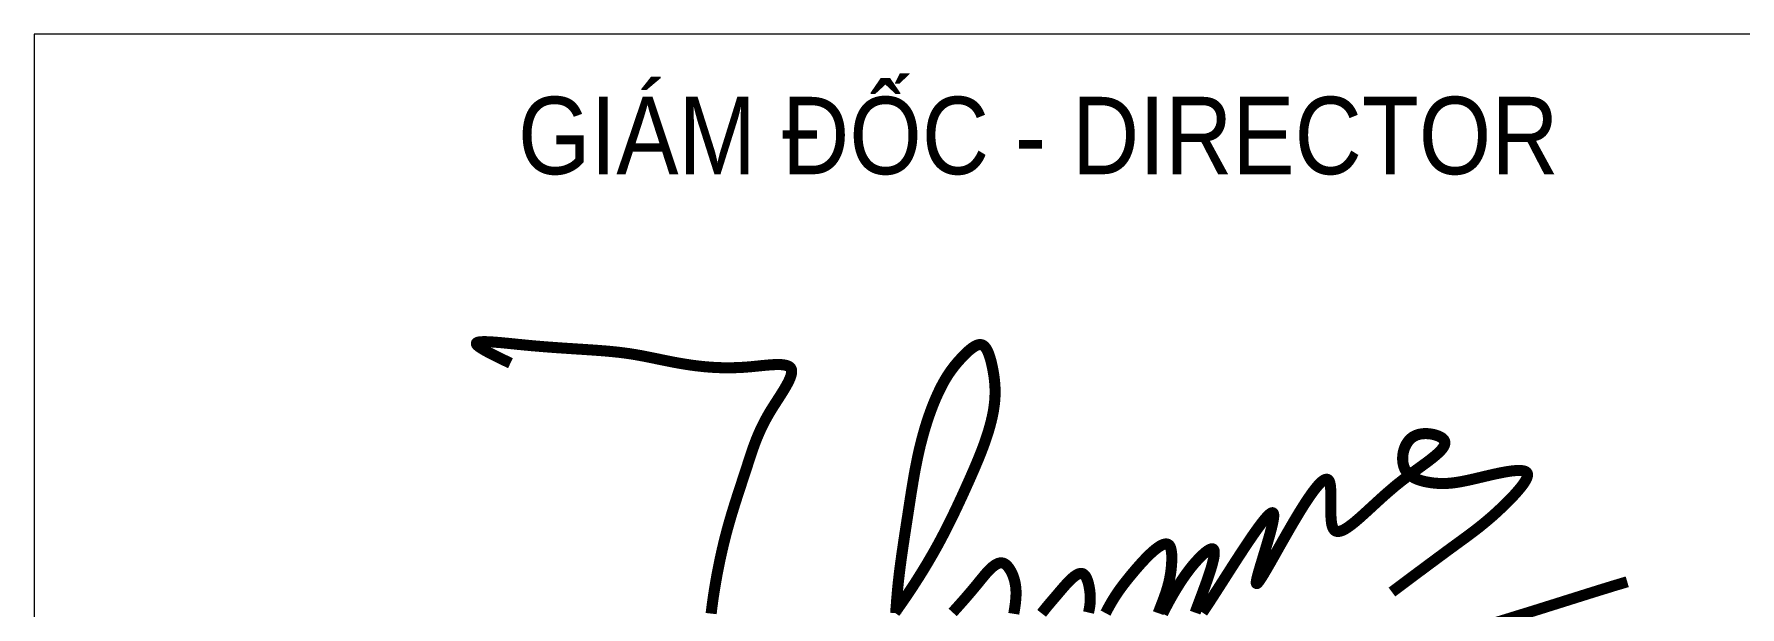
# Model space of a CAD drawing. Header units: millimetres. Extents: x 480521 to 6014615, y -961280 to 187869.
# Drawn here: x 728575 to 730425, y -22711 to -22090 of the extents above; entities that cross this region are included whole.
import ezdxf
from ezdxf.enums import TextEntityAlignment as Align

# ---------------------------------------------------------------- set-up
doc = ezdxf.new("R2010")
doc.units = ezdxf.units.MM
doc.header["$LTSCALE"] = 600
doc.header["$MEASUREMENT"] = 0
doc.layers.get('0').update_dxf_attribs({"lineweight": 0})
for name, color, linetype, lineweight in [('ISO', 153, 'Continuous', 13), ('Khungten_LCDI', 7, 'Continuous', 25), ('LC Net thay', 7, 'Continuous', 25), ('LC Text1', 3, 'Continuous', 20)]:
    doc.layers.add(name, color=color, linetype=linetype, lineweight=lineweight)
doc.styles.add('Khungten', font='VHAVAN.TTF', dxfattribs={"width": 0.9, "height": 5000})
doc.styles.add('LC 1', font='VHAVANB.TTF')
doc.styles.add('Title', font='VHBLACK.TTF')

# ---------------------------------------------------------------- blocks, each defined once
blk = doc.blocks.new('mr thuan')
at = {"layer": 'ISO', "ltscale": 2, "const_width": 40}
for points in [[(-95.3, -61.8), (-103.9, -57.7), (-112.4, -53.6), (-120.8, -49.6), (-125, -47.5), (-129.2, -45.5), (-133.3, -43.5), (-137.4, -41.5), (-141.4, -39.6), (-145.4, -37.6), (-149.3, -35.6), (-153.1, -33.7), (-156.9, -31.8), (-160.7, -29.9), (-164.3, -28), (-167.9, -26.2), (-171.4, -24.4), (-174.8, -22.6), (-178.1, -20.8), (-179.7, -19.9), (-181.3, -19), (-182.9, -18.2), (-184.5, -17.3), (-186, -16.5), (-187.5, -15.6), (-188.9, -14.8), (-190.4, -14), (-191.8, -13.1), (-193.1, -12.3), (-194.5, -11.5), (-195.8, -10.7), (-197.1, -10), (-198.4, -9.2), (-199.6, -8.4), (-200.8, -7.7), (-201.9, -6.9), (-203, -6.2), (-204.1, -5.5), (-205.2, -4.7), (-206.2, -4), (-207.2, -3.3), (-208.1, -2.6), (-209, -2), (-209.9, -1.3), (-210.7, -0.7), (-211.5, 0), (-212.3, 0.6), (-213, 1.2), (-213.6, 1.8), (-214.3, 2.4), (-214.9, 3), (-215.4, 3.6), (-215.9, 4.2), (-216.4, 4.7), (-216.8, 5.2), (-217.1, 5.8), (-217.5, 6.3), (-217.7, 6.8), (-218, 7.3), (-218.2, 7.7), (-218.3, 8.2), (-218.4, 8.6), (-218.4, 9), (-218.4, 9.5), (-218.4, 9.7), (-218.2, 10.2), (-218.1, 10.6), (-217.9, 11), (-217.6, 11.3), (-217.3, 11.7), (-216.9, 12), (-216.5, 12.3), (-216.1, 12.6), (-215.6, 12.8), (-215, 13.1), (-214.5, 13.4), (-213.8, 13.6), (-213.2, 13.8), (-212.4, 14), (-211.7, 14.2), (-210.9, 14.4), (-210.1, 14.6), (-209.2, 14.8), (-208.3, 14.9), (-207.3, 15.1), (-206.3, 15.2), (-205.3, 15.4), (-204.2, 15.5), (-203.1, 15.6), (-201.9, 15.7), (-200.8, 15.7), (-199.5, 15.8), (-198.3, 15.9), (-197, 15.9), (-195.7, 16), (-194.3, 16), (-193, 16), (-191.5, 16), (-190.1, 16.1), (-188.6, 16.1), (-187.1, 16), (-185.6, 16), (-184, 16), (-182.4, 16), (-180.8, 15.9), (-179.1, 15.9), (-177.5, 15.8), (-175.8, 15.7), (-174, 15.7), (-170.5, 15.5), (-166.9, 15.3), (-163.2, 15.1), (-159.4, 14.8), (-155.5, 14.6), (-151.6, 14.3), (-147.6, 14), (-143.5, 13.6), (-139.3, 13.3), (-135.1, 12.9), (-130.9, 12.6), (-126.6, 12.2), (-122.2, 11.8), (-117.8, 11.3), (-113.4, 10.9), (-109, 10.5), (-100, 9.6), (-81.9, 7.8), (-72.9, 6.8), (-63.9, 5.9), (-57.3, 5.3), (-55, 5.1), (-50.6, 4.6), (-46.3, 4.2), (-41.9, 3.8), (-37.6, 3.4), (-33.3, 3), (-29.1, 2.6), (-24.8, 2.2), (-20.6, 1.8), (-16.4, 1.4), (-12.3, 1.1), (-8.2, 0.7), (-4.1, 0.3), (0, 0), (4, -0.3), (8.1, -0.7), (12.1, -1), (16, -1.3), (20, -1.7), (27.8, -2.3), (35.5, -2.9), (43.1, -3.5), (50.7, -4), (58.1, -4.6), (65.4, -5.1), (72.7, -5.6), (79.9, -6.2), (87, -6.6), (94, -7.1), (100.9, -7.6), (107.8, -8), (114.6, -8.5), (121.3, -8.9), (127.9, -9.3), (134.5, -9.8), (141, -10.2), (147.4, -10.6), (153.8, -11), (160.1, -11.4), (166.4, -11.8), (172.6, -12.2), (178.7, -12.6), (184.8, -13), (190.8, -13.4), (196.8, -13.8), (202.7, -14.2), (208.6, -14.6), (214.5, -15), (220.3, -15.5), (226, -15.9), (231.8, -16.3), (237.5, -16.8), (243.1, -17.2), (248.8, -17.7), (254.4, -18.2), (259.9, -18.7), (265.5, -19.2), (271, -19.7), (276.5, -20.3), (282, -20.9), (287.4, -21.4), (298.3, -22.6), (309.1, -23.9), (319.9, -25.3), (325.3, -26.1), (330.7, -26.8), (336.1, -27.6), (341.5, -28.4), (346.9, -29.3), (354.4, -30.5), (357.7, -31.1), (363.1, -32), (368.5, -33), (374, -33.9), (379.4, -35), (384.9, -36), (390.4, -37), (395.9, -38.1), (406.9, -40.3), (418, -42.6), (429.2, -44.9), (434.9, -46.1), (440.5, -47.2), (446.2, -48.4), (452, -49.6), (457.7, -50.8), (463.5, -51.9), (469.3, -53.1), (475.1, -54.3), (481, -55.4), (486.9, -56.6), (492.9, -57.7), (498.8, -58.9), (504.9, -60), (510.9, -61.1), (517, -62.2), (523.2, -63.2), (529.3, -64.3), (535.6, -65.3), (541.8, -66.3), (548.1, -67.2), (554.5, -68.2), (560.9, -69.1), (567.4, -70), (573.9, -70.8), (580.5, -71.6), (587.1, -72.4), (593.7, -73.1), (600.5, -73.8), (607.2, -74.5), (614.1, -75.1), (621, -75.6), (627.9, -76.2), (634.9, -76.6), (642, -77.1), (649.2, -77.4), (656.4, -77.7), (663.6, -78), (671, -78.2), (678.4, -78.3), (685.9, -78.4), (693.4, -78.4), (701, -78.3), (708.7, -78.2), (712.6, -78.1), (716.5, -78), (720.4, -77.9), (724.3, -77.8), (728.2, -77.6), (732.2, -77.4), (736.2, -77.3), (740.2, -77), (744.2, -76.8), (748.3, -76.6), (752.3, -76.3), (756.4, -76), (760.5, -75.7), (766.1, -75.2), (768.8, -75), (772.9, -74.7), (781.3, -73.9), (798, -72.2), (806.4, -71.3), (814.7, -70.5), (818.8, -70.1), (822.9, -69.7), (826.9, -69.3), (831, -69), (834.9, -68.6), (838.9, -68.3), (842.8, -68), (846.6, -67.7), (850.4, -67.5), (854.1, -67.2), (857.8, -67.1), (861.4, -66.9), (865, -66.8), (868.4, -66.7), (871.8, -66.7), (875.1, -66.8), (878.4, -66.8), (879.9, -66.9), (881.5, -66.9), (883, -67), (884.6, -67.1), (886.1, -67.2), (887.5, -67.4), (889, -67.5), (890.4, -67.7), (891.8, -67.8), (893.1, -68), (894.5, -68.2), (895.8, -68.4), (897.1, -68.7), (898.3, -68.9), (899.6, -69.2), (900.8, -69.5), (901.9, -69.8), (903.1, -70.1), (904.2, -70.4), (905.3, -70.8), (906.3, -71.2), (907.3, -71.6), (908.3, -72), (909.3, -72.4), (910.2, -72.9), (911.1, -73.4), (911.9, -73.9), (912.8, -74.4), (913.6, -74.9), (914.3, -75.5), (915, -76.1), (915.7, -76.7), (916.3, -77.3), (916.9, -78), (917.5, -78.6), (918, -79.3), (918.3, -79.7), (919, -80.8), (919.4, -81.6), (919.8, -82.4), (920.1, -83.2), (920.4, -84.1), (920.7, -84.9), (920.9, -85.8), (921.1, -86.7), (921.2, -87.7), (921.4, -88.6), (921.5, -89.6), (921.5, -90.6), (921.5, -91.6), (921.5, -92.6), (921.5, -93.7), (921.4, -94.8), (921.3, -95.9), (921.2, -97), (921, -98.1), (920.8, -99.3), (920.6, -100.4), (920.4, -101.6), (920.1, -102.8), (919.8, -104.1), (919.4, -105.3), (919.1, -106.6), (918.7, -107.8), (918.3, -109.1), (917.8, -110.4), (917.4, -111.8), (916.9, -113.1), (916.3, -114.4), (915.8, -115.8), (915.2, -117.2), (914.7, -118.6), (914.1, -120), (913.4, -121.4), (912.1, -124.3), (910.7, -127.3), (909.2, -130.3), (907.7, -133.3), (906, -136.4), (904.3, -139.5), (902.6, -142.7), (900.8, -145.9), (898.9, -149.1), (897, -152.4), (895, -155.7), (893, -159.1), (890.9, -162.4), (888.8, -165.8), (886.7, -169.2), (884.6, -172.6), (882.4, -176.1), (880.2, -179.5), (875.7, -186.5), (871.2, -193.5), (862.2, -207.5), (857.7, -214.5), (855.5, -217.9), (853.3, -221.4), (851.1, -224.8), (849, -228.3), (846.7, -232), (844.8, -235.1), (842.8, -238.4), (840.8, -241.8), (838.9, -245.1), (837, -248.4), (835.1, -251.7), (833.2, -255), (831.4, -258.2), (829.7, -261.4), (827.9, -264.6), (826.2, -267.8), (824.5, -271), (822.8, -274.2), (821.2, -277.3), (819.6, -280.4), (818.1, -283.6), (816.5, -286.6), (815, -289.7), (813.5, -292.8), (812.1, -295.9), (810.6, -298.9), (809.2, -301.9), (807.8, -304.9), (806.5, -307.9), (805.1, -310.9), (802.5, -316.9), (800, -322.8), (797.5, -328.7), (795.1, -334.5), (792.8, -340.3), (790.6, -346.1), (788.4, -351.9), (786.3, -357.6), (784.2, -363.3), (782.1, -369.1), (780.1, -374.8), (778.2, -380.5), (774.3, -391.9), (770.6, -403.3), (766.9, -414.7), (763.1, -426.3), (761.3, -432.1), (759.4, -437.8), (757.5, -443.8), (755.6, -449.7), (753.6, -455.6), (751.7, -461.6), (749.7, -467.6), (747.7, -473.6), (745.7, -479.7), (743.7, -485.7), (739.7, -497.9), (735.7, -510.2), (731.6, -522.6), (727.6, -535.1), (723.5, -547.6), (719.5, -560.1), (715.5, -572.7), (711.5, -585.3), (707.7, -598), (703.8, -610.6), (700.1, -623.3), (696.8, -634.6), (692.8, -648.6), (689.3, -661.2), (685.9, -673.8), (682.7, -686.5), (679.4, -699.1), (676.3, -711.7), (673.3, -724.3), (670.3, -736.9), (667.5, -749.6), (664.7, -762.2), (662, -774.8), (659.4, -787.5), (656.8, -800.2), (654.3, -812.9), (651.9, -825.6), (649.6, -838.4), (647.3, -851.2), (645.3, -863.1), (643, -876.8), (641, -889.7), (639, -902.6), (637.1, -915.5), (635.3, -928.5), (633.6, -941.4), (632.8, -947.9), (632, -954.4), (631.2, -960.9), (630.5, -967.3)], [(1294.5, -964), (1302.1, -953.4), (1309.6, -942.8), (1317.1, -932.1), (1324.5, -921.5), (1331.9, -910.7), (1339.2, -900), (1346.5, -889.1), (1353.7, -878.3), (1360.8, -867.4), (1367.9, -856.5), (1374.9, -845.5), (1381.9, -834.6), (1388.8, -823.5), (1395.7, -812.5), (1402.4, -801.4), (1409.1, -790.3), (1415.8, -779.1), (1422.3, -767.9), (1428.8, -756.7), (1435.3, -745.5), (1441.6, -734.2), (1447.9, -722.9), (1453.4, -712.9), (1460.2, -700.2), (1466.2, -688.8), (1472.2, -677.4), (1478.1, -665.9), (1484, -654.4), (1489.8, -642.9), (1495.5, -631.3), (1501.2, -619.8), (1506.8, -608.1), (1512.4, -596.4), (1518, -584.7), (1523.5, -573), (1529, -561.2), (1534.5, -549.4), (1540, -537.5), (1545.4, -525.5), (1550.8, -513.6), (1556.2, -501.5), (1560.8, -491.4), (1567.1, -477.3), (1572.4, -465.2), (1577.8, -452.9), (1583.1, -440.7), (1588.3, -428.4), (1593.5, -416.1), (1596, -410), (1598.6, -403.8), (1601.1, -397.6), (1603.5, -391.5), (1606, -385.3), (1608.4, -379.1), (1610.7, -373), (1613.1, -366.8), (1615.3, -360.6), (1617.6, -354.5), (1619.8, -348.3), (1622, -342.1), (1624.1, -336), (1626.2, -329.8), (1628.2, -323.7), (1630.2, -317.5), (1632.1, -311.4), (1634, -305.3), (1635.8, -299.1), (1637.5, -293), (1639.2, -286.9), (1640.8, -280.8), (1642.4, -274.8), (1643.9, -268.7), (1645.3, -262.6), (1646.7, -256.6), (1647.9, -250.5), (1649.2, -244.5), (1650.3, -238.7), (1651.4, -232.5), (1652.3, -226.5), (1653.2, -220.5), (1654, -214.6), (1654.8, -208.6), (1655.4, -202.6), (1656, -196.5), (1656.4, -190.5), (1656.6, -187.4), (1656.8, -184.4), (1656.9, -181.3), (1657, -178.2), (1657.1, -175.2), (1657.2, -172.1), (1657.2, -169), (1657.3, -165.8), (1657.2, -162.7), (1657.2, -159.6), (1657.1, -156.4), (1657.1, -153.2), (1656.9, -150), (1656.8, -146.8), (1656.6, -143.6), (1656.4, -140.3), (1656.2, -137), (1655.9, -133.7), (1655.6, -130.4), (1655.3, -127.1), (1655, -123.7), (1654.6, -120.3), (1654.2, -116.9), (1653.8, -113.5), (1653.3, -110), (1652.8, -106.5), (1652.3, -103), (1651.7, -99.4), (1651.1, -95.9), (1650.5, -92.3), (1649.8, -88.6), (1649.1, -84.9), (1648.4, -81.2), (1647.7, -77.5), (1646.9, -73.7), (1645.8, -68.7), (1645.2, -66.1), (1644.3, -62.2), (1643.4, -58.3), (1642.4, -54.5), (1641.4, -50.6), (1640.3, -46.7), (1639.2, -42.9), (1638.1, -39.2), (1636.9, -35.5), (1635.7, -31.9), (1635, -30.1), (1634.4, -28.3), (1633.7, -26.6), (1633, -24.9), (1632.3, -23.2), (1631.6, -21.6), (1630.9, -20), (1630.2, -18.4), (1629.4, -16.9), (1628.6, -15.4), (1627.8, -13.9), (1627.1, -12.5), (1626.2, -11.1), (1625.4, -9.8), (1624.6, -8.5), (1623.7, -7.2), (1622.8, -6), (1621.9, -4.9), (1621, -3.8), (1620.1, -2.7), (1619.1, -1.7), (1618.2, -0.8), (1617.2, 0.1), (1616.2, 0.9), (1615.2, 1.7), (1614.1, 2.4), (1613.1, 3), (1612, 3.6), (1610.9, 4.1), (1609.8, 4.5), (1608.6, 4.8), (1607.7, 5.1), (1606.3, 5.3), (1605.1, 5.5), (1603.9, 5.6), (1602.7, 5.6), (1601.4, 5.5), (1600.2, 5.4), (1598.9, 5.2), (1597.6, 4.9), (1596.3, 4.6), (1595, 4.3), (1593.6, 3.8), (1592.3, 3.4), (1590.9, 2.8), (1589.5, 2.2), (1588.1, 1.6), (1586.8, 0.9), (1585.4, 0.2), (1583.9, -0.6), (1582.5, -1.4), (1581.1, -2.3), (1579.7, -3.2), (1578.2, -4.1), (1576.8, -5.1), (1575.4, -6.1), (1573.9, -7.2), (1572.5, -8.2), (1571, -9.3), (1569.6, -10.5), (1568.1, -11.7), (1566.6, -12.8), (1563.7, -15.3), (1560.8, -17.8), (1558, -20.4), (1555.1, -23.1), (1552.3, -25.8), (1549.5, -28.5), (1546.7, -31.3), (1542.9, -35.2), (1541.3, -36.8), (1538.7, -39.5), (1536.1, -42.2), (1533.6, -45), (1531.1, -47.7), (1528.6, -50.3), (1526.2, -53), (1523.9, -55.7), (1521.6, -58.3), (1519.3, -61), (1517.1, -63.6), (1514.9, -66.2), (1512.8, -68.9), (1510.6, -71.5), (1508.6, -74.1), (1506.5, -76.7), (1504.5, -79.3), (1502.6, -81.9), (1500.7, -84.5), (1498.8, -87.1), (1496.9, -89.7), (1495.1, -92.3), (1493.3, -94.8), (1491.5, -97.4), (1489.7, -100), (1488, -102.6), (1486.3, -105.2), (1483, -110.4), (1479.8, -115.6), (1476.6, -120.9), (1473.6, -126.2), (1470.6, -131.5), (1467.7, -136.8), (1464.8, -142.2), (1462, -147.7), (1460.1, -151.5), (1456.5, -158.7), (1453.8, -164.3), (1451.1, -170), (1448.5, -175.7), (1445.9, -181.5), (1443.3, -187.3), (1440.8, -193.2), (1438.3, -199.1), (1435.9, -205.1), (1433.4, -211.1), (1431.1, -217.1), (1428.7, -223.2), (1426.4, -229.3), (1424.1, -235.4), (1421.9, -241.6), (1419.7, -247.8), (1417.5, -254), (1415.4, -260.3), (1413.3, -266.5), (1411.3, -272.8), (1409.2, -279.1), (1407.3, -285.4), (1405.3, -291.8), (1403.4, -298.1), (1401.5, -304.5), (1399.7, -310.8), (1397.9, -317.2), (1396.1, -323.5), (1394.4, -329.9), (1392.7, -336.3), (1390.7, -343.8), (1389.4, -349), (1387.8, -355.3), (1386.2, -361.7), (1384.7, -368), (1383.2, -374.4), (1381.8, -380.7), (1380.4, -387), (1379, -393.4), (1377.6, -399.7), (1376.2, -406), (1374.9, -412.4), (1372.4, -425), (1369.9, -437.7), (1367.5, -450.3), (1365.2, -463), (1363, -475.7), (1360.8, -488.4), (1358.7, -501.2), (1356.6, -514), (1354.5, -526.8), (1352.5, -539.6), (1350.5, -552.5), (1348.5, -565.4), (1346.5, -578.4), (1343.7, -596.6), (1342.5, -604.6), (1340.5, -617.7), (1338.4, -630.9), (1336.4, -644.1), (1332.3, -670.6), (1328.3, -697.1), (1326.3, -710.3), (1324.4, -723.5), (1322.5, -736.6), (1320.6, -749.6), (1318.8, -762.6), (1317.9, -769.1), (1317, -775.5), (1316.1, -781.9), (1315.3, -788.3), (1314.4, -794.6), (1313.6, -801), (1312.8, -807.3), (1312, -813.5), (1311.2, -819.7), (1310.5, -825.9), (1309.8, -832.1), (1309, -838.2), (1308.4, -844.3), (1307.7, -850.3), (1307, -856.3), (1306.4, -862.3), (1305.7, -869.4), (1305.2, -874), (1304.7, -879.8), (1304.1, -885.6), (1303.6, -891.4), (1303.1, -897.1), (1302.2, -908.5), (1301.2, -919.8), (1300.4, -931.2), (1299.5, -942.6), (1299, -948.3), (1298.6, -954.1), (1298.1, -959.9), (1297.7, -965.7)], [(1503.8, -963.1), (1508.2, -958.3), (1512.5, -953.5), (1517, -948.5), (1521.4, -943.6), (1526, -938.5), (1530.5, -933.4), (1535.1, -928.2), (1539.8, -922.9), (1544.5, -917.6), (1549.2, -912.2), (1551.6, -909.4), (1554, -906.6), (1556.4, -903.8), (1558.9, -901), (1561.3, -898.2), (1563.8, -895.3), (1566.2, -892.4), (1568.7, -889.5), (1571.2, -886.6), (1573.7, -883.6), (1576.2, -880.6), (1578.7, -877.6), (1581.3, -874.6), (1583.8, -871.5), (1586.4, -868.4), (1589, -865.3), (1591.6, -862.1), (1594.2, -858.9), (1596.6, -856), (1599.4, -852.5), (1604.7, -845.9), (1610.1, -839.4), (1615.5, -832.9), (1618.1, -829.7), (1620.8, -826.5), (1623.5, -823.4), (1626.2, -820.3), (1628.9, -817.3), (1631.7, -814.4), (1634.3, -811.5), (1637, -808.8), (1638.4, -807.4), (1639.7, -806.1), (1641.1, -804.8), (1642.4, -803.6), (1643.8, -802.3), (1645.1, -801.1), (1646.4, -800), (1647.8, -798.8), (1649.1, -797.7), (1650.4, -796.6), (1651.8, -795.6), (1653.1, -794.6), (1654.4, -793.6), (1655.7, -792.7), (1657, -791.8), (1658.4, -791), (1659.7, -790.2), (1661, -789.4), (1662.3, -788.7), (1663.6, -788), (1664.9, -787.4), (1666.1, -786.8), (1667.4, -786.3), (1668.7, -785.8), (1670, -785.4), (1671.3, -785), (1672.5, -784.7), (1673.8, -784.4), (1675, -784.2), (1676.3, -784), (1677.5, -783.9), (1678.8, -783.9), (1680, -783.9), (1681.2, -784), (1682.5, -784.1), (1683.7, -784.3), (1684.9, -784.5), (1686.1, -784.9), (1687.3, -785.3), (1688.5, -785.7), (1689.6, -786.2), (1690.5, -786.7), (1692, -787.5), (1693.1, -788.2), (1694.3, -789), (1695.4, -789.8), (1696.6, -790.7), (1697.7, -791.7), (1698.8, -792.7), (1699.9, -793.8), (1701, -794.9), (1702.1, -796.1), (1703.1, -797.3), (1704.2, -798.5), (1705.2, -799.8), (1706.2, -801.2), (1707.2, -802.5), (1708.2, -803.9), (1709.2, -805.4), (1710.1, -806.8), (1711.1, -808.3), (1712, -809.9), (1712.9, -811.4), (1713.8, -813), (1715.5, -816.1), (1717.2, -819.4), (1718.7, -822.6), (1719.6, -824.7), (1721.5, -829.2), (1722.8, -832.5), (1724, -835.8), (1725.1, -839.1), (1726.1, -842.4), (1727.1, -845.7), (1727.9, -849), (1728.7, -852.3), (1729.4, -855.6), (1730.1, -858.9), (1730.6, -862.2), (1731.1, -865.5), (1731.6, -868.8), (1732, -872.1), (1732.3, -875.4), (1732.5, -878.7), (1732.7, -882), (1732.9, -885.2), (1733, -888.5), (1733, -891.8), (1733, -895.1), (1733, -898.4), (1732.9, -901.6), (1732.7, -904.9), (1732.6, -908.1), (1732.4, -911.4), (1732.1, -914.6), (1731.8, -917.8), (1731.5, -921), (1731.2, -924.3), (1730.8, -927.5), (1730.5, -930.6), (1729.6, -937), (1728.7, -943.3), (1727.8, -949.5), (1726.8, -955.7), (1726.3, -958.9), (1724.9, -968)], [(1825.6, -966.4), (1829.2, -961.8), (1832.9, -957.1), (1836.6, -952.5), (1840.4, -947.8), (1844.3, -943), (1846.3, -940.6), (1848.3, -938.2), (1850.3, -935.8), (1852.4, -933.4), (1854.4, -930.9), (1856.5, -928.4), (1858.7, -925.9), (1860.8, -923.3), (1863, -920.8), (1865.3, -918.2), (1867.5, -915.5), (1869.8, -912.8), (1872.1, -910.1), (1874.5, -907.4), (1876.9, -904.6), (1879.3, -901.7), (1881.8, -898.8), (1884.3, -895.9), (1886.8, -892.9), (1889.7, -889.5), (1892, -886.8), (1894.7, -883.6), (1897.4, -880.5), (1900.1, -877.3), (1905.7, -870.9), (1908.5, -867.7), (1911.3, -864.5), (1914.1, -861.4), (1916.9, -858.3), (1919.8, -855.3), (1922.6, -852.3), (1925.4, -849.4), (1928.3, -846.6), (1929.7, -845.2), (1931.1, -843.8), (1932.5, -842.5), (1933.9, -841.2), (1935.3, -840), (1936.7, -838.8), (1938.1, -837.6), (1939.5, -836.4), (1940.8, -835.3), (1942.2, -834.2), (1943.6, -833.1), (1944.9, -832.1), (1946.2, -831.1), (1947.6, -830.2), (1948.9, -829.3), (1950.2, -828.5), (1951.5, -827.7), (1952.8, -826.9), (1954.1, -826.2), (1955.4, -825.6), (1956.6, -825), (1957.9, -824.4), (1959.1, -823.9), (1960.3, -823.5), (1961.6, -823.1), (1962.7, -822.8), (1963.9, -822.5), (1965.1, -822.3), (1966.2, -822.2), (1967.4, -822.1), (1968.5, -822.1), (1969.6, -822.2), (1970.7, -822.3), (1971.7, -822.5), (1972.8, -822.8), (1973.8, -823.1), (1974.8, -823.5), (1975.8, -824), (1976.9, -824.7), (1977.7, -825.2), (1978.6, -825.9), (1979.5, -826.7), (1980.4, -827.6), (1981.3, -828.5), (1982.1, -829.5), (1982.9, -830.5), (1983.7, -831.7), (1984.5, -832.8), (1985.3, -834.1), (1986, -835.4), (1986.7, -836.7), (1987.4, -838.1), (1988.1, -839.5), (1988.8, -841), (1989.4, -842.5), (1990.1, -844.1), (1990.7, -845.7), (1991.3, -847.3), (1991.8, -849), (1992.4, -850.7), (1992.9, -852.4), (1993.4, -854.1), (1993.9, -855.9), (1994.4, -857.7), (1995.3, -861.3), (1996.2, -865), (1997, -868.7), (1997.7, -872.5), (1998.3, -876.2), (1998.9, -879.9), (1999.3, -882.8), (1999.9, -887.2), (2000.3, -890.8), (2000.6, -894.3), (2000.9, -897.7), (2001.1, -901.1), (2001.3, -904.5), (2001.4, -907.8), (2001.4, -911.1), (2001.4, -914.3), (2001.4, -917.5), (2001.3, -920.7), (2001.1, -923.9), (2000.9, -927), (2000.7, -930.1), (2000.4, -933.2), (2000, -936.2), (1999.7, -939.3), (1999.2, -942.3), (1998.8, -945.4), (1998.2, -948.4), (1997.7, -951.4), (1997.1, -954.4), (1996.5, -957.4), (1995.8, -960.5), (1995.1, -963.5)], [(2056.6, -965.5), (2058.2, -962.5), (2059.7, -959.6), (2061.2, -956.8), (2062.7, -953.9), (2064.2, -951.1), (2065.7, -948.3), (2067.2, -945.6), (2068.7, -942.9), (2070.2, -940.2), (2071.7, -937.5), (2074.6, -932.3), (2077.6, -927.2), (2080.6, -922.1), (2083.7, -917.1), (2086.7, -912.1), (2089.8, -907.1), (2093, -902.2), (2096.3, -897.3), (2099.6, -892.4), (2103, -887.4), (2104.7, -884.9), (2106.5, -882.4), (2108.3, -879.9), (2110.1, -877.4), (2112, -874.8), (2113.8, -872.3), (2115.8, -869.7), (2117.7, -867.1), (2119.7, -864.5), (2121.7, -861.9), (2123.7, -859.2), (2125.8, -856.5), (2127.9, -853.8), (2130.1, -851), (2132.3, -848.2), (2134.6, -845.4), (2136.9, -842.5), (2139.2, -839.6), (2141.6, -836.7), (2144, -833.7), (2146.5, -830.7), (2149, -827.6), (2151.5, -824.7), (2154.2, -821.4), (2156.9, -818.2), (2159.6, -815), (2162.4, -811.7), (2165.2, -808.4), (2168, -805.1), (2170.9, -801.8), (2173.8, -798.4), (2176.7, -795.1), (2182.7, -788.4), (2188.7, -781.8), (2191.7, -778.5), (2194.8, -775.2), (2197.8, -772), (2200.9, -768.8), (2203.9, -765.6), (2207, -762.5), (2210, -759.4), (2213.1, -756.5), (2216.1, -753.5), (2219.1, -750.7), (2222.1, -747.9), (2225.1, -745.1), (2228, -742.5), (2231, -740), (2232.4, -738.7), (2233.9, -737.5), (2235.3, -736.3), (2236.7, -735.2), (2238.2, -734.1), (2239.6, -732.9), (2241, -731.9), (2242.4, -730.8), (2243.8, -729.8), (2245.1, -728.8), (2246.5, -727.8), (2247.8, -726.9), (2249.2, -726), (2250.5, -725.1), (2251.8, -724.3), (2253.1, -723.5), (2254.4, -722.7), (2255.7, -722), (2257, -721.3), (2258.2, -720.6), (2259.4, -720), (2260.7, -719.4), (2261.9, -718.9), (2263, -718.4), (2264.2, -717.9), (2265.4, -717.5), (2266.5, -717.1), (2267.6, -716.7), (2268.7, -716.4), (2269.8, -716.2), (2270.9, -715.9), (2271.9, -715.8), (2273, -715.6), (2274, -715.5), (2275, -715.5), (2275.9, -715.5), (2276.9, -715.6), (2277.8, -715.7), (2278.7, -715.8), (2279.6, -716), (2280.5, -716.3), (2281.3, -716.6), (2282.1, -716.9), (2282.9, -717.3), (2283.7, -717.8), (2284.5, -718.3), (2285.2, -718.8), (2285.9, -719.4), (2286.6, -720.1), (2287.2, -720.8), (2288, -721.8), (2288.4, -722.5), (2289, -723.4), (2289.5, -724.3), (2290.1, -725.3), (2290.6, -726.4), (2291, -727.5), (2291.5, -728.6), (2291.9, -729.8), (2292.3, -731.1), (2292.7, -732.4), (2293, -733.7), (2293.4, -735.1), (2293.7, -736.5), (2294, -738), (2294.3, -739.4), (2294.5, -741), (2294.7, -742.5), (2295, -744.1), (2295.2, -745.7), (2295.3, -747.4), (2295.5, -749.1), (2295.6, -750.8), (2295.8, -752.5), (2295.9, -754.2), (2296, -756), (2296.1, -759.6), (2296.2, -763.3), (2296.2, -767), (2296.2, -770.8), (2296.1, -774.6), (2295.9, -778.4), (2295.8, -782.2), (2295.6, -786.1), (2295.3, -789.9), (2295, -793.7), (2294.7, -797.8), (2294.4, -801.1), (2294, -804.7), (2293.6, -808.3), (2293.2, -811.9), (2292.7, -815.4), (2292.3, -818.8), (2291.8, -822.2), (2291.2, -825.6), (2290.7, -828.9), (2290.1, -832.2), (2289.5, -835.4), (2288.9, -838.7), (2288.3, -841.8), (2287.6, -845), (2287, -848.1), (2286.3, -851.2), (2285.5, -854.3), (2284.8, -857.3), (2284, -860.4), (2283.2, -863.4), (2282.4, -866.3), (2280.8, -872.3), (2279, -878.1), (2277.2, -884), (2275.3, -889.8), (2273.4, -895.5), (2271.4, -901.3), (2269.3, -907.1), (2267.2, -913), (2265, -918.8), (2262.8, -924.8), (2260.5, -930.8), (2259.3, -933.8), (2258.1, -936.9), (2256.9, -939.9), (2255.7, -943), (2254.5, -946.2), (2253.3, -949.3), (2252.1, -952.5), (2250.9, -955.8), (2249.6, -959), (2248.3, -962.3), (2247.1, -965.7)], [(2263.1, -967.5), (2267.4, -959.1), (2271.7, -950.6), (2276.1, -942.2), (2280.6, -933.7), (2285.2, -925.2), (2289.8, -916.7), (2294.6, -908.3), (2299.4, -899.8), (2304.3, -891.4), (2309.3, -883.1), (2314.3, -874.8), (2316.9, -870.6), (2319.4, -866.5), (2322, -862.5), (2324.6, -858.4), (2327.2, -854.3), (2329.9, -850.3), (2332.5, -846.3), (2335.2, -842.4), (2337.9, -838.4), (2340.6, -834.5), (2343.3, -830.7), (2346, -826.8), (2348.8, -823), (2351.5, -819.2), (2354.3, -815.5), (2357.1, -811.8), (2359.9, -808.1), (2362.7, -804.5), (2365.5, -800.9), (2368.4, -797.4), (2371.2, -793.9), (2373.5, -791.1), (2377, -787), (2379.9, -783.7), (2382.8, -780.4), (2385.7, -777.2), (2388.6, -774), (2391.4, -771), (2394.3, -768), (2397.1, -765), (2399.9, -762.2), (2401.3, -760.8), (2402.7, -759.5), (2404.1, -758.2), (2405.5, -756.9), (2406.8, -755.6), (2408.2, -754.3), (2409.5, -753.1), (2410.8, -751.9), (2412.1, -750.8), (2413.4, -749.6), (2414.7, -748.5), (2416, -747.5), (2417.2, -746.4), (2418.5, -745.4), (2419.7, -744.5), (2420.9, -743.5), (2422.1, -742.6), (2423.2, -741.8), (2424.4, -740.9), (2425.5, -740.1), (2426.6, -739.4), (2427.7, -738.7), (2428.8, -738), (2429.8, -737.4), (2430.8, -736.8), (2431.8, -736.2), (2432.8, -735.7), (2433.8, -735.2), (2434.7, -734.8), (2435.6, -734.4), (2436.5, -734.1), (2437.3, -733.8), (2438.1, -733.5), (2438.9, -733.3), (2439.7, -733.1), (2440.6, -733), (2441.1, -733), (2441.8, -732.9), (2442.5, -733), (2443.1, -733.1), (2443.7, -733.2), (2444.2, -733.3), (2444.8, -733.6), (2445.3, -733.8), (2445.7, -734.1), (2446.2, -734.5), (2446.6, -734.9), (2447, -735.3), (2447.4, -735.8), (2447.7, -736.3), (2448, -736.9), (2448.3, -737.5), (2448.6, -738.1), (2448.8, -738.8), (2449.1, -739.5), (2449.2, -740.3), (2449.4, -741.1), (2449.6, -741.9), (2449.7, -742.8), (2449.8, -743.7), (2449.9, -744.6), (2449.9, -745.6), (2449.9, -746.6), (2449.9, -747.7), (2449.9, -748.8), (2449.9, -749.9), (2449.8, -751.1), (2449.8, -752.2), (2449.7, -753.5), (2449.5, -754.7), (2449.4, -756), (2449.2, -757.3), (2449.1, -758.6), (2448.9, -760), (2448.7, -761.4), (2448.4, -762.8), (2448.2, -764.3), (2447.9, -765.8), (2447.6, -767.3), (2447.3, -768.8), (2447, -770.4), (2446.6, -772), (2446.3, -773.6), (2445.9, -775.2), (2445.5, -776.9), (2445.1, -778.6), (2444.7, -780.3), (2444.3, -782), (2443.8, -783.8), (2443.4, -785.6), (2442.4, -789.2), (2441.4, -792.9), (2440.3, -796.6), (2439.2, -800.5), (2438, -804.4), (2436.8, -808.4), (2435.5, -812.4), (2434.2, -816.5), (2432.9, -820.6), (2431.5, -824.8), (2430.1, -829), (2428.6, -833.3), (2427.2, -837.6), (2425.7, -841.9), (2424.2, -846.3), (2422.6, -850.6), (2419.5, -859.4), (2416.3, -868.3), (2413, -877.1), (2409.8, -885.9), (2406.5, -894.7), (2404.9, -899.1), (2403.3, -903.4), (2401.7, -907.7), (2400.1, -911.9), (2398.5, -916.2), (2396.9, -920.3), (2395.4, -924.5), (2393.8, -928.5), (2392.3, -932.6), (2390.8, -936.5), (2389.4, -940.4), (2387.9, -944.3), (2386.6, -948), (2385.2, -951.7), (2383.9, -955.3), (2382.6, -958.8), (2381.3, -962.2), (2380.7, -963.9)], [(2407, -963.4), (2409, -960.4), (2411.2, -957.3), (2413.3, -954.1), (2415.5, -950.8), (2417.7, -947.5), (2420, -944.1), (2422.3, -940.6), (2424.6, -937.1), (2427, -933.5), (2429.4, -929.9), (2431.8, -926.1), (2434.3, -922.4), (2436.8, -918.5), (2439.3, -914.6), (2441.9, -910.7), (2444.4, -906.7), (2447.1, -902.7), (2449.7, -898.6), (2452.3, -894.5), (2455, -890.3), (2457.7, -886.1), (2460.4, -881.9), (2463.2, -877.6), (2465.9, -873.3), (2468.7, -869), (2471.5, -864.6), (2474.3, -860.2), (2477.2, -855.8), (2482.9, -846.9), (2488.6, -837.9), (2494.4, -828.8), (2500.2, -819.8), (2511.9, -801.5), (2523.6, -783.3), (2529.4, -774.3), (2535.3, -765.3), (2541.1, -756.4), (2544, -751.9), (2546.8, -747.5), (2549.7, -743.2), (2552.6, -738.8), (2555.4, -734.5), (2558.3, -730.2), (2561.1, -725.9), (2563.9, -721.7), (2566.7, -717.6), (2569.4, -713.4), (2572.2, -709.3), (2574.9, -705.3), (2577.6, -701.3), (2580.3, -697.3), (2583, -693.4), (2585.6, -689.6), (2588.2, -685.8), (2590.8, -682.1), (2593.4, -678.4), (2595.9, -674.8), (2598.4, -671.2), (2600.9, -667.7), (2603.3, -664.3), (2605.7, -661), (2608.1, -657.7), (2610.5, -654.5), (2612.8, -651.3), (2615, -648.3), (2617.3, -645.3), (2619.5, -642.4), (2621.6, -639.6), (2623.8, -636.9), (2625.8, -634.3), (2627.9, -631.7), (2628.9, -630.5), (2629.9, -629.3), (2630.8, -628.1), (2631.8, -626.9), (2632.8, -625.8), (2633.7, -624.6), (2634.7, -623.6), (2635.6, -622.5), (2636.5, -621.4), (2637.4, -620.4), (2638.3, -619.4), (2639.1, -618.5), (2640, -617.5), (2640.9, -616.6), (2641.7, -615.7), (2642.5, -614.8), (2643.3, -614), (2644.1, -613.2), (2644.9, -612.4), (2645.7, -611.7), (2646.5, -611), (2647.2, -610.3), (2647.9, -609.6), (2648.7, -609), (2649.4, -608.3), (2650, -607.8), (2650.7, -607.2), (2651.4, -606.7), (2652, -606.2), (2652.7, -605.7), (2653.3, -605.3), (2653.9, -604.9), (2654.5, -604.6), (2655.1, -604.2), (2655.6, -603.9), (2656.2, -603.6), (2656.7, -603.4), (2657.2, -603.2), (2657.7, -603), (2658.2, -602.9), (2658.7, -602.8), (2659.1, -602.7), (2659.5, -602.7), (2660, -602.6), (2660.4, -602.7), (2660.7, -602.7), (2661.1, -602.8), (2661.5, -603), (2661.8, -603.1), (2662.1, -603.3), (2662.4, -603.6), (2662.7, -603.9), (2663, -604.2), (2663.2, -604.5), (2663.4, -604.9), (2663.6, -605.3), (2663.8, -605.8), (2664, -606.3), (2664.2, -606.8), (2664.3, -607.4), (2664.4, -607.8), (2664.5, -608.6), (2664.6, -609.3), (2664.7, -610), (2664.7, -610.8), (2664.8, -611.6), (2664.8, -612.4), (2664.8, -613.3), (2664.8, -614.2), (2664.7, -615.1), (2664.7, -616.1), (2664.6, -617.1), (2664.5, -618.2), (2664.4, -619.2), (2664.3, -620.3), (2664.2, -621.5), (2664, -622.6), (2663.9, -623.8), (2663.7, -625), (2663.5, -626.3), (2663.3, -627.6), (2663.1, -628.9), (2662.9, -630.2), (2662.6, -631.6), (2662.4, -633), (2662.1, -634.4), (2661.8, -635.8), (2661.5, -637.3), (2661.2, -638.8), (2660.9, -640.3), (2660.5, -641.9), (2660.2, -643.4), (2659.5, -646.6), (2658.7, -649.9), (2657.9, -653.3), (2657.1, -656.7), (2656.2, -660.3), (2655.2, -663.9), (2654.3, -667.5), (2653.3, -671.2), (2652.3, -675), (2651.2, -678.9), (2650.2, -682.8), (2649.1, -686.7), (2647.9, -690.7), (2646.8, -694.7), (2645.6, -698.7), (2644.4, -702.8), (2643.2, -706.9), (2642, -711.1), (2639.5, -719.4), (2637, -727.8), (2632, -744.5), (2629.4, -752.8), (2628.2, -756.9), (2626.9, -761), (2625.7, -765.1), (2624.5, -769.1), (2623.3, -773.1), (2622, -777.1), (2620.9, -781), (2619.7, -784.9), (2618.5, -788.7), (2617.4, -792.4), (2616.3, -796.1), (2615.2, -799.7), (2614.2, -803.3), (2613.2, -806.8), (2612.2, -810.2), (2611.2, -813.5), (2610.3, -816.7), (2609.4, -819.9), (2609, -821.4), (2608.6, -822.9), (2608.2, -824.4), (2607.8, -825.9), (2607.4, -827.3), (2607, -828.7), (2606.6, -830.1), (2606.3, -831.5), (2606, -832.8), (2605.6, -834.1), (2605.3, -835.4), (2605, -836.7), (2604.7, -837.9), (2604.4, -839.1), (2604.1, -840.2), (2603.9, -841.4), (2603.6, -842.5), (2603.4, -843.5), (2603.2, -844.6), (2603, -845.6), (2602.8, -846.5), (2602.6, -847.5), (2602.5, -848.4), (2602.3, -849.2), (2602.2, -850.1), (2602.1, -850.8), (2602, -851.6), (2601.9, -852.3), (2601.8, -853), (2601.8, -853.7), (2601.7, -854.3), (2601.7, -854.8), (2601.7, -855.4), (2601.7, -856), (2601.8, -856.3), (2601.8, -856.7), (2601.9, -857.1), (2602, -857.4), (2602.1, -857.7), (2602.2, -857.9), (2602.3, -858.1), (2602.5, -858.3), (2602.6, -858.4), (2602.8, -858.5), (2603, -858.6), (2603.2, -858.6), (2603.5, -858.6), (2603.7, -858.5), (2604, -858.4), (2604.3, -858.3), (2604.6, -858.2), (2604.9, -858), (2605.2, -857.7), (2605.5, -857.5), (2605.9, -857.1), (2606.3, -856.8), (2606.7, -856.4), (2607.1, -856), (2607.5, -855.6), (2607.9, -855.1), (2608.4, -854.6), (2608.8, -854.1), (2609.3, -853.5), (2609.8, -852.9), (2610.3, -852.3), (2610.8, -851.6), (2611.3, -850.9), (2611.9, -850.2), (2612.4, -849.4), (2613, -848.6), (2613.6, -847.8), (2614.2, -847), (2614.8, -846.1), (2615.4, -845.2), (2616, -844.3), (2616.7, -843.3), (2617.3, -842.3), (2618, -841.3), (2618.7, -840.2), (2619.4, -839.2), (2620.1, -838.1), (2620.8, -836.9), (2621.6, -835.8), (2622.3, -834.6), (2623.1, -833.4), (2623.8, -832.2), (2624.6, -830.9), (2625.4, -829.6), (2626.2, -828.3), (2627, -827), (2627.8, -825.7), (2628.7, -824.3), (2629.5, -822.9), (2630.4, -821.5), (2632.1, -818.5), (2633.9, -815.5), (2635.7, -812.5), (2637.6, -809.3), (2639.5, -806), (2641.4, -802.7), (2643.4, -799.3), (2645.4, -795.8), (2647.4, -792.3), (2649.5, -788.6), (2651.6, -785), (2653.8, -781.2), (2655.9, -777.4), (2658.1, -773.5), (2660.4, -769.6), (2662.6, -765.6), (2664.9, -761.6), (2667.2, -757.5), (2669.6, -753.4), (2671.9, -749.2), (2674.3, -745), (2676.7, -740.7), (2679.1, -736.4), (2681.6, -732.1), (2684, -727.7), (2686.5, -723.3), (2689, -718.9), (2691.6, -714.4), (2694.1, -709.9), (2699.2, -700.9), (2704.4, -691.8), (2709.6, -682.7), (2714.8, -673.6), (2725.4, -655.3), (2730.7, -646.1), (2736, -637.1), (2741.3, -628.1), (2746.7, -619.2), (2749.3, -614.8), (2752, -610.4), (2754.6, -606), (2757.2, -601.7), (2759.9, -597.4), (2762.5, -593.2), (2765.1, -589), (2767.7, -584.8), (2770.3, -580.7), (2772.8, -576.7), (2775.4, -572.6), (2777.9, -568.7), (2780.5, -564.8), (2783, -560.9), (2785.5, -557.1), (2788, -553.4), (2790.4, -549.8), (2792.9, -546.2), (2795.3, -542.7), (2797.7, -539.2), (2800.1, -535.9), (2802.4, -532.6), (2804.8, -529.4), (2807.1, -526.2), (2809.4, -523.2), (2811.6, -520.2), (2813.8, -517.3), (2816, -514.6), (2818.2, -511.9), (2819.3, -510.6), (2820.3, -509.3), (2821.4, -508), (2822.4, -506.8), (2823.5, -505.6), (2824.5, -504.4), (2825.5, -503.3), (2826.6, -502.2), (2827.6, -501), (2828.6, -500), (2829.5, -498.9), (2830.5, -497.9), (2831.5, -496.9), (2832.5, -496), (2833.4, -495), (2834.3, -494.1), (2835.3, -493.2), (2836.2, -492.4), (2837.1, -491.6), (2838, -490.8), (2838.9, -490), (2839.8, -489.3), (2840.7, -488.6), (2841.5, -487.9), (2842.4, -487.3), (2843.2, -486.7), (2844.1, -486.1), (2844.9, -485.6), (2845.7, -485.1), (2846.5, -484.6), (2847.3, -484.2), (2848, -483.7), (2848.8, -483.4), (2849.6, -483), (2850.3, -482.7), (2851, -482.5), (2851.8, -482.2), (2852.5, -482), (2853.1, -481.9), (2853.8, -481.7), (2854.5, -481.6), (2855.2, -481.6), (2855.8, -481.6), (2856.4, -481.6), (2857, -481.6), (2857.7, -481.7), (2858.2, -481.9), (2858.8, -482), (2859.4, -482.2), (2859.9, -482.5), (2860.5, -482.8), (2861, -483.1), (2861.5, -483.5), (2862, -483.9), (2862.5, -484.3), (2863, -484.8), (2863.4, -485.3), (2863.9, -485.9), (2864.3, -486.5), (2864.7, -487.2), (2865.1, -487.9), (2865.5, -488.6), (2865.8, -489.2), (2866.2, -490.2), (2866.5, -491.1), (2866.9, -492), (2867.2, -492.9), (2867.5, -493.9), (2867.7, -494.9), (2868, -496), (2868.3, -497.1), (2868.5, -498.2), (2868.7, -499.4), (2869, -500.6), (2869.2, -501.8), (2869.4, -503.1), (2869.6, -504.4), (2869.7, -505.8), (2869.9, -507.1), (2870, -508.5), (2870.2, -510), (2870.3, -511.4), (2870.4, -512.9), (2870.6, -514.4), (2870.7, -516), (2870.8, -517.5), (2870.9, -520.7), (2871.1, -524), (2871.2, -527.4), (2871.3, -530.9), (2871.4, -534.4), (2871.4, -538), (2871.4, -541.7), (2871.5, -545.4), (2871.5, -549.1), (2871.4, -553), (2871.4, -556.8), (2871.4, -560.7), (2871.3, -568.5), (2871.3, -576.3), (2871.3, -584.1), (2871.3, -588), (2871.3, -591.9), (2871.3, -595.7), (2871.3, -599.6), (2871.4, -603.3), (2871.5, -607), (2871.6, -610.7), (2871.7, -614.3), (2871.9, -617.9), (2872.1, -621.3), (2872.3, -624.7), (2872.6, -628), (2872.8, -629.6), (2872.9, -631.2), (2873.1, -632.8), (2873.3, -634.4), (2873.5, -635.9), (2873.7, -637.4), (2873.9, -638.8), (2874.1, -640.3), (2874.3, -641.7), (2874.6, -643.1), (2874.9, -644.4), (2875.1, -645.7), (2875.4, -647), (2875.7, -648.2), (2876.1, -649.5), (2876.4, -650.6), (2876.7, -651.8), (2877, -652.5), (2877.5, -654), (2877.9, -655), (2878.3, -656), (2878.7, -657), (2879.1, -657.9), (2879.6, -658.8), (2880, -659.6), (2880.5, -660.5), (2881, -661.2), (2881.5, -662), (2882.1, -662.7), (2882.6, -663.4), (2883.1, -664), (2883.7, -664.7), (2884.3, -665.2), (2884.9, -665.8), (2885.5, -666.3), (2886.1, -666.8), (2886.7, -667.2), (2887.4, -667.7), (2888.1, -668.1), (2888.7, -668.4), (2889.4, -668.7), (2890.1, -669), (2890.8, -669.3), (2891.6, -669.5), (2892.3, -669.7), (2893.1, -669.9), (2893.9, -670), (2894.6, -670.2), (2895.4, -670.2), (2896.2, -670.3), (2897.1, -670.3), (2897.9, -670.3), (2898.8, -670.3), (2899.6, -670.2), (2900.5, -670.1), (2901.4, -670), (2902.3, -669.9), (2903.2, -669.7), (2904.1, -669.5), (2905, -669.3), (2906, -669), (2907, -668.7), (2907.9, -668.4), (2908.9, -668.1), (2909.9, -667.7), (2910.9, -667.4), (2911.9, -666.9), (2913, -666.5), (2914, -666.1), (2915.1, -665.6), (2916.2, -665.1), (2917.2, -664.5), (2918.3, -664), (2919.4, -663.4), (2920.5, -662.8), (2921.7, -662.2), (2924, -660.9), (2926.3, -659.5), (2928.7, -658), (2931.1, -656.4), (2933.5, -654.8), (2936, -653), (2938.6, -651.2), (2941.2, -649.3), (2943.8, -647.3), (2946.5, -645.3), (2949.2, -643.2), (2951.9, -641), (2954.7, -638.8), (2957.6, -636.5), (2960.4, -634.1), (2963.3, -631.6), (2966.3, -629.1), (2969.2, -626.6), (2972.3, -624), (2975.3, -621.3), (2978.4, -618.6), (2981.5, -615.8), (2984.7, -613), (2987.8, -610.1), (2991.1, -607.2), (2994.3, -604.3), (2997.6, -601.3), (3000.9, -598.3), (3004.3, -595.2), (3007.6, -592.1), (3011, -589), (3014.5, -585.8), (3017.9, -582.6), (3021.4, -579.4), (3025, -576.2), (3028.5, -572.9), (3032.1, -569.6), (3035.7, -566.3), (3039.3, -563), (3043, -559.6), (3046.6, -556.3), (3050.3, -552.9), (3057.8, -546.2), (3065.4, -539.4), (3073, -532.7), (3080.8, -525.9), (3088.6, -519.2), (3096.5, -512.5), (3104.4, -505.8), (3108.4, -502.5), (3112.5, -499.3), (3116.8, -495.7), (3120.6, -492.8), (3124.6, -489.6), (3128.7, -486.4), (3136.9, -480.1), (3145, -473.9), (3149.1, -470.9), (3153.2, -467.8), (3157.2, -464.8), (3161.3, -461.8), (3165.3, -458.9), (3169.3, -455.9), (3173.3, -453), (3177.3, -450.2), (3181.2, -447.3), (3185.1, -444.5), (3189, -441.6), (3192.8, -438.9), (3196.6, -436.1), (3200.4, -433.4), (3204.1, -430.7), (3207.8, -428), (3211.4, -425.3), (3214.9, -422.7), (3218.4, -420.1), (3221.9, -417.5), (3225.3, -415), (3228.6, -412.4), (3231.8, -409.9), (3235, -407.5), (3238.1, -405), (3241.1, -402.6), (3244.1, -400.2), (3247, -397.8), (3249.7, -395.5), (3252.4, -393.2), (3255, -390.9), (3257.5, -388.6), (3258.8, -387.5), (3259.9, -386.4), (3261.1, -385.3), (3262.3, -384.2), (3263.4, -383.1), (3264.5, -382), (3265.5, -380.9), (3266.6, -379.8), (3267.6, -378.8), (3268.6, -377.7), (3269.5, -376.7), (3270.4, -375.6), (3271.3, -374.6), (3272.2, -373.5), (3273.1, -372.5), (3273.9, -371.5), (3274.7, -370.5), (3275.4, -369.5), (3276.1, -368.5), (3276.8, -367.5), (3277.5, -366.5), (3278.1, -365.5), (3278.7, -364.6), (3279.3, -363.6), (3279.8, -362.6), (3280.3, -361.7), (3280.7, -360.7), (3281.2, -359.8), (3281.6, -358.9), (3281.9, -357.9), (3282.3, -357), (3282.5, -356.1), (3282.8, -355.2), (3283, -354.3), (3283.2, -353.4), (3283.3, -352.6), (3283.5, -351.7), (3283.5, -350.8), (3283.6, -350), (3283.6, -349.1), (3283.5, -348.3), (3283.4, -347.4), (3283.3, -346.6), (3283.1, -345.8), (3282.9, -345), (3282.7, -344.1), (3282.4, -343.3), (3282.1, -342.5), (3281.7, -341.8), (3281.3, -341), (3280.9, -340.2), (3280.4, -339.4), (3279.8, -338.7), (3279.3, -337.9), (3278.6, -337.2), (3278, -336.4), (3277.3, -335.7), (3276.5, -335), (3275.7, -334.3), (3274.9, -333.6), (3274, -332.9), (3273.5, -332.5), (3272.1, -331.5), (3271, -330.8), (3270, -330.1), (3268.9, -329.5), (3267.7, -328.8), (3266.5, -328.2), (3265.3, -327.5), (3264, -326.9), (3262.7, -326.3), (3261.4, -325.7), (3260, -325.1), (3258.6, -324.6), (3257.1, -324), (3255.7, -323.5), (3254.2, -323), (3252.7, -322.4), (3251.1, -322), (3249.5, -321.5), (3247.9, -321), (3246.3, -320.6), (3244.6, -320.2), (3243, -319.8), (3241.3, -319.4), (3239.6, -319), (3237.8, -318.7), (3236.1, -318.4), (3234.3, -318.1), (3232.6, -317.8), (3230.8, -317.5), (3229, -317.3), (3227.2, -317.1), (3225.4, -316.9), (3223.5, -316.8), (3221.7, -316.7), (3219.9, -316.6), (3218, -316.5), (3216.2, -316.5), (3214.3, -316.4), (3212.5, -316.4), (3210.6, -316.5), (3208.8, -316.6), (3206.9, -316.7), (3205.1, -316.8), (3203.3, -317), (3201.4, -317.2), (3199.6, -317.4), (3197.8, -317.7), (3196, -318), (3194.2, -318.3), (3192.4, -318.7), (3190.6, -319.1), (3188.9, -319.5), (3187.1, -320), (3185.4, -320.5), (3183.7, -321), (3182, -321.6), (3180.4, -322.2), (3178.7, -322.9), (3177.1, -323.6), (3175.5, -324.4), (3173.9, -325.2), (3172.8, -325.8), (3170.8, -326.9), (3169.3, -327.8), (3167.9, -328.7), (3166.4, -329.7), (3165, -330.7), (3163.6, -331.8), (3162.3, -332.9), (3160.9, -334.1), (3159.6, -335.2), (3158.4, -336.4), (3157.1, -337.7), (3155.9, -338.9), (3154.7, -340.3), (3153.5, -341.6), (3152.4, -342.9), (3151.3, -344.3), (3150.2, -345.8), (3149.2, -347.2), (3148.1, -348.7), (3147.2, -350.2), (3146.2, -351.7), (3145.3, -353.2), (3144.3, -354.8), (3143.5, -356.4), (3142.6, -358), (3141.8, -359.6), (3141, -361.3), (3140.2, -362.9), (3139.5, -364.6), (3138.8, -366.3), (3138.1, -368), (3137.5, -369.7), (3136.9, -371.5), (3136.3, -373.2), (3135.7, -375), (3135.2, -376.8), (3134.7, -378.6), (3134.3, -380.3), (3133.8, -382.1), (3133.4, -383.9), (3133, -385.8), (3132.7, -387.6), (3132.4, -389.4), (3132.1, -391.2), (3131.9, -393), (3131.6, -394.9), (3131.5, -396.7), (3131.3, -398.5), (3131.2, -400.4), (3131.1, -402.2), (3131, -404), (3131, -405.8), (3131, -407.6), (3131, -409.4), (3131.1, -411.3), (3131.2, -413), (3131.3, -414.8), (3131.5, -416.6), (3131.7, -418.4), (3131.9, -420.1), (3132.1, -421.9), (3132.4, -423.6), (3132.7, -425.3), (3133.1, -427), (3133.5, -428.7), (3133.9, -430.4), (3134.4, -432), (3134.8, -433.7), (3135.4, -435.3), (3135.9, -436.9), (3136.5, -438.5), (3137.1, -440), (3137.8, -441.6), (3138.4, -443.1), (3139.2, -444.6), (3139.9, -446), (3140.7, -447.5), (3141.5, -448.8), (3142.4, -450.2), (3143.2, -451.6), (3144.2, -452.9), (3145.1, -454.2), (3146.1, -455.5), (3147.1, -456.7), (3148.1, -457.9), (3149.2, -459.1), (3150.3, -460.3), (3151.4, -461.4), (3152.6, -462.6), (3153.8, -463.6), (3155, -464.7), (3156.2, -465.8), (3157.5, -466.8), (3158.8, -467.8), (3160.1, -468.7), (3161.4, -469.7), (3162.7, -470.6), (3164.1, -471.5), (3165.5, -472.4), (3166.9, -473.3), (3168.3, -474.1), (3169.8, -474.9), (3171.2, -475.7), (3172.7, -476.5), (3175.7, -478), (3178.8, -479.4), (3181.9, -480.8), (3185.1, -482.1), (3188.3, -483.3), (3191.5, -484.4), (3194.8, -485.5), (3198.2, -486.5), (3201.5, -487.4), (3204.8, -488.3), (3208.2, -489.1), (3211.6, -489.9), (3215, -490.7), (3218.3, -491.3), (3221.7, -492), (3225, -492.5), (3228.4, -493.1), (3231, -493.5), (3234.9, -494.1), (3238.2, -494.5), (3241.4, -494.9), (3244.6, -495.3), (3247.7, -495.6), (3250.9, -495.9), (3254, -496.1), (3257.1, -496.3), (3260.2, -496.5), (3263.3, -496.7), (3266.3, -496.8), (3269.4, -496.9), (3272.4, -496.9), (3275.5, -497), (3278.5, -496.9), (3281.5, -496.9), (3284.5, -496.8), (3287.6, -496.7), (3290.6, -496.6), (3293.6, -496.4), (3296.6, -496.2), (3299.7, -496), (3302.7, -495.7), (3305.8, -495.4), (3308.8, -495.1), (3311.9, -494.8), (3315, -494.4), (3318.1, -494), (3321.2, -493.6), (3324.4, -493.1), (3327.6, -492.7), (3330.7, -492.2), (3334, -491.6), (3337.2, -491.1), (3340.5, -490.5), (3343.8, -489.9), (3347.1, -489.3), (3350.5, -488.6), (3353.9, -487.9), (3357.3, -487.3), (3360.8, -486.5), (3364.3, -485.8), (3367.9, -485), (3371.5, -484.2), (3375.1, -483.4), (3378.8, -482.6), (3382.6, -481.7), (3386.4, -480.9), (3389.8, -480.1), (3394.1, -479.1), (3398.1, -478.2), (3402.1, -477.2), (3406.1, -476.3), (3410.2, -475.3), (3414.3, -474.3), (3418.4, -473.3), (3426.8, -471.3), (3435.2, -469.4), (3443.7, -467.4), (3452.2, -465.4), (3460.7, -463.5), (3469.2, -461.7), (3473.4, -460.8), (3477.5, -459.9), (3481.7, -459.1), (3485.8, -458.2), (3489.9, -457.4), (3493.9, -456.6), (3497.9, -455.9), (3501.9, -455.2), (3505.8, -454.5), (3509.7, -453.9), (3513.5, -453.3), (3517.2, -452.7), (3520.9, -452.2), (3524.5, -451.7), (3528, -451.3), (3531.5, -450.9), (3534.9, -450.6), (3538.2, -450.3), (3539.8, -450.2), (3541.4, -450.1), (3543, -450), (3544.5, -449.9), (3546, -449.9), (3547.5, -449.8), (3549, -449.8), (3550.5, -449.8), (3551.9, -449.8), (3553.3, -449.8), (3554.7, -449.8), (3556, -449.9), (3557.3, -449.9), (3558.6, -450), (3559.9, -450.1), (3561.1, -450.2), (3562.3, -450.4), (3563.5, -450.5), (3564.7, -450.7), (3565.8, -450.9), (3566.9, -451.1), (3567.9, -451.3), (3568.9, -451.5), (3569.9, -451.8), (3570.9, -452.1), (3571.8, -452.4), (3572.7, -452.7), (3573.5, -453.1), (3574.4, -453.4), (3575.1, -453.8), (3575.9, -454.2), (3576.6, -454.7), (3577.3, -455.1), (3577.9, -455.6), (3578.5, -456.1), (3579, -456.6), (3579.6, -457.1), (3580, -457.7), (3580.5, -458.3), (3580.9, -458.9), (3581.2, -459.5), (3581.6, -460.2), (3581.8, -460.9), (3582.1, -461.6), (3582.2, -462.2), (3582.4, -463), (3582.5, -463.8), (3582.6, -464.6), (3582.6, -465.4), (3582.6, -466.3), (3582.5, -467.2), (3582.4, -468.1), (3582.3, -469), (3582.1, -469.9), (3581.9, -470.9), (3581.7, -471.9), (3581.4, -472.8), (3581.1, -473.9), (3580.7, -474.9), (3580.3, -476), (3579.9, -477), (3579.4, -478.1), (3578.9, -479.3), (3578.4, -480.4), (3577.8, -481.5), (3577.3, -482.7), (3576.6, -483.9), (3576, -485.1), (3575.3, -486.3), (3574.6, -487.5), (3573.8, -488.8), (3573.1, -490), (3572.3, -491.3), (3571.5, -492.6), (3570.6, -493.9), (3569.7, -495.2), (3568.8, -496.5), (3567.9, -497.8), (3567, -499.2), (3566, -500.5), (3564, -503.3), (3561.9, -506.1), (3559.7, -508.9), (3557.4, -511.7), (3555.1, -514.6), (3552.7, -517.5), (3550.2, -520.5), (3547.7, -523.4), (3545.1, -526.4), (3542.4, -529.4), (3539.8, -532.4), (3537, -535.4), (3534.3, -538.4), (3531.5, -541.4), (3525.8, -547.4), (3520, -553.4), (3514.2, -559.3), (3508.4, -565.1), (3505.5, -568), (3501.7, -571.8), (3499.8, -573.7), (3496.9, -576.4), (3494.1, -579.2), (3491.3, -581.9), (3488.5, -584.6), (3485.7, -587.2), (3482.9, -589.8), (3480.2, -592.4), (3477.5, -594.9), (3474.8, -597.4), (3472.1, -599.9), (3469.4, -602.4), (3466.7, -604.8), (3464, -607.2), (3461.4, -609.6), (3458.8, -611.9), (3456.2, -614.3), (3453.6, -616.6), (3451, -618.8), (3448.4, -621.1), (3445.8, -623.3), (3443.3, -625.5), (3438.2, -629.8), (3433.1, -634.1), (3428.1, -638.2), (3423.2, -642.3), (3418.2, -646.3), (3413.3, -650.3), (3408.4, -654.2), (3403.6, -658), (3398.7, -661.8), (3393.9, -665.5), (3389.1, -669.2), (3384.3, -672.8), (3379.5, -676.4), (3374.8, -680), (3370, -683.5), (3360.5, -690.6), (3350.9, -697.6), (3341.3, -704.6), (3331.7, -711.6), (3327.2, -714.9), (3321.9, -718.7), (3317, -722.3), (3312.1, -725.9), (3307.2, -729.5), (3302.2, -733.2), (3297.2, -736.8), (3292.2, -740.5), (3287.2, -744.2), (3282.2, -747.9), (3272, -755.4), (3261.8, -762.9), (3251.5, -770.5), (3241.2, -778.2), (3230.8, -785.9), (3220.3, -793.7), (3209.8, -801.5), (3199.3, -809.4), (3188.7, -817.2), (3178.1, -825.2), (3167.4, -833.1), (3156.7, -841.1), (3146, -849.1), (3135.3, -857.1), (3113.8, -873.2), (3092.2, -889.4)], [(3384.4, -1025.5), (3598.8, -959.4), (3678.4, -934.4), (3824.9, -888.3), (3898.2, -865.7), (3943.2, -852.3)]]:
    blk.add_lwpolyline(points, dxfattribs=at)
blk = doc.blocks.new('lcdi fix')
at = {"layer": 'Khungten_LCDI', "color": 9, "lineweight": 15}
blk.add_lwpolyline([(36750, -5485), (40450, -5485), (40450, -3372.2), (36750, -3372.2)], close=True, dxfattribs=at)
at = {"xscale": 0.5, "yscale": 0.5, "zscale": 0.5}
blk.add_blockref('mr thuan', (37658.9, -3936.3), dxfattribs=at)
at = {"color": 7, "style": 'Khungten', "width": 0.9}
blk.add_text('gi¸m ®èc - director', height=140, dxfattribs=at).set_placement((38565.6, -3625.5), align=Align.CENTER)
at = {"color": 7, "style": 'Khungten', "width": 0.8}
for tag, p in [('REVISION', (39498.8, -10746.3)), ('NGAYHT', (39546.1, -11609.4))]:
    blk.add_attdef(tag, text='', height=200, dxfattribs=at).set_placement(p, align=Align.CENTER)
at = {"layer": 'LC Text1', "color": 3, "style": 'LC 1', "width": 1.834006}
for tag, p, p2 in [('TENBANVE1', (36912.7, -8885.8), (40339.1, -8885.8)), ('TENBANVE2', (36912.7, -9562.5), (40339.1, -9562.5))]:
    blk.add_attdef(tag, text='', height=250, dxfattribs=at).set_placement(p, p2, align=Align.FIT)
at = {"layer": 'LC Text1', "style": 'Title', "width": 0.7}
blk.add_attdef('SOBANVE', text='', height=250, dxfattribs=at).set_placement((39562, -13896.2), align=Align.CENTER)

msp = doc.modelspace()

# ---------------------------------------------------------------- block references
at = {"layer": 'LC Net thay', "xscale": 0.6000000155618168, "yscale": 0.6000000155618168, "zscale": 0.6000000155618168}
msp.add_blockref('lcdi fix', (706524.637, -20066.413), dxfattribs=at)

doc.saveas('drawing.dxf')
